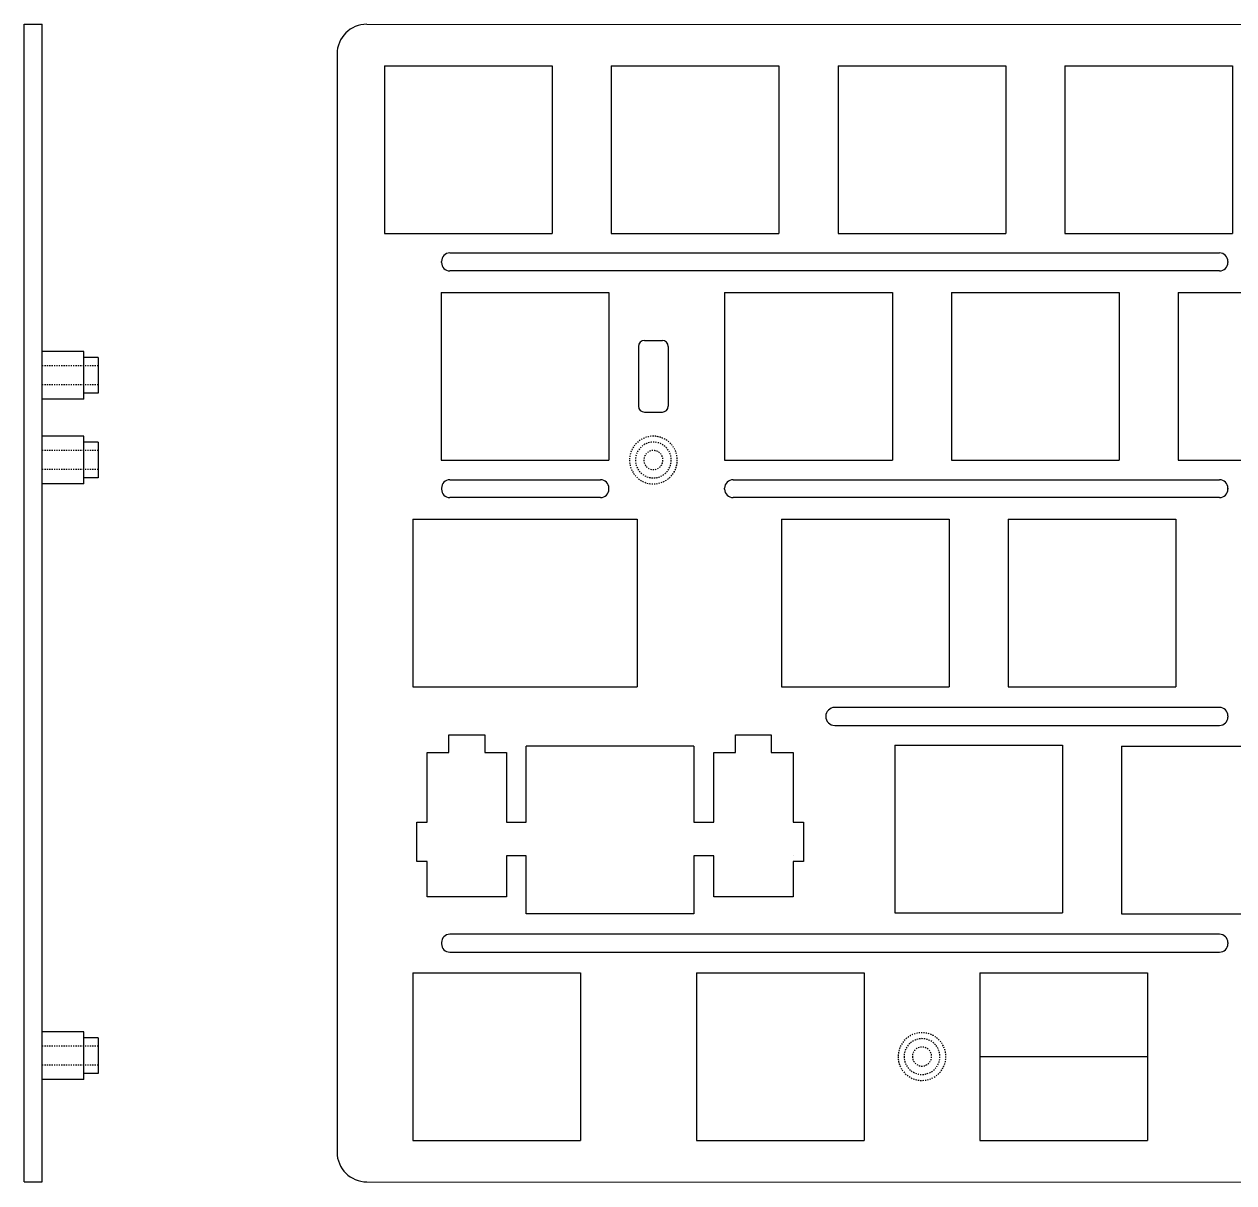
# Model space of a CAD drawing. Extents: x 1168 to 1833, y 1867 to 2135.
# Drawn here: x 1499.3 to 1600.6, y 2037.4 to 2134.4 of the extents above; entities that cross this region are included whole.
import ezdxf

# ---------------------------------------------------------------- set-up
doc = ezdxf.new("R2010")
doc.units = 0
doc.header["$MEASUREMENT"] = 0
for name, pattern in [('AI-Linetype-10', [0.2, 0.1, -0.1]), ('AI-Linetype-11', [0.2, 0.1, -0.1]), ('AI-Linetype-12', [0.2, 0.1, -0.1]), ('AI-Linetype-40', [0.2, 0.1, -0.1]), ('AI-Linetype-41', [0.2, 0.1, -0.1]), ('AI-Linetype-42', [0.2, 0.1, -0.1]), ('AI-Linetype-49', [0.2, 0.1, -0.1]), ('AI-Linetype-50', [0.2, 0.1, -0.1]), ('AI-Linetype-51', [0.2, 0.1, -0.1]), ('AI-Linetype-52', [0.2, 0.1, -0.1]), ('AI-Linetype-53', [0.2, 0.1, -0.1]), ('AI-Linetype-54', [0.2, 0.1, -0.1]), ('AI-Linetype-55', [0.2, 0.1, -0.1]), ('AI-Linetype-56', [0.2, 0.1, -0.1]), ('AI-Linetype-57', [0.2, 0.1, -0.1]), ('AI-Linetype-58', [0.2, 0.1, -0.1])]:
    doc.linetypes.add(name, pattern=pattern)
doc.layers.add('_U+56FE_U+5C42 1', color=7, linetype='Continuous')

msp = doc.modelspace()

# ---------------------------------------------------------------- linework, layer by layer
at = {"layer": '_U+56FE_U+5C42 1', "color": 7, "lineweight": 25}
for points in [[(1499.3, 2134.43), (1500.8, 2134.43)], [(1499.3, 2037.43), (1499.3, 2134.43)], [(1500.8, 2037.43), (1500.8, 2134.43)], [(1528.01, 2134.44), (1830.01, 2134.36)], [(1525.51, 2131.94), (1525.51, 2039.94)], [(1529.48, 2130.96), (1543.53, 2130.96)], [(1529.48, 2130.96), (1529.48, 2116.91)], [(1543.53, 2130.96), (1543.53, 2116.91)], [(1548.48, 2130.96), (1562.53, 2130.96)], [(1548.48, 2130.96), (1548.48, 2116.91)], [(1562.53, 2130.96), (1562.53, 2116.91)], [(1567.48, 2130.96), (1581.53, 2130.96)], [(1567.48, 2130.96), (1567.48, 2116.91)], [(1581.53, 2130.96), (1581.53, 2116.91)], [(1586.48, 2130.96), (1600.53, 2130.96)], [(1586.48, 2130.96), (1586.48, 2116.91)], [(1600.53, 2130.96), (1600.53, 2116.91)], [(1529.48, 2116.91), (1543.53, 2116.91)], [(1548.48, 2116.91), (1562.53, 2116.91)], [(1567.48, 2116.91), (1581.53, 2116.91)], [(1586.48, 2116.91), (1600.53, 2116.91)], [(1534.96, 2115.27), (1599.44, 2115.27)], [(1534.26, 2114.47), (1534.26, 2114.57)], [(1600.14, 2114.57), (1600.14, 2114.47)], [(1599.44, 2113.77), (1534.96, 2113.77)], [(1534.23, 2111.96), (1548.28, 2111.96)], [(1534.23, 2111.96), (1534.23, 2097.91)], [(1548.28, 2111.96), (1548.28, 2097.91)], [(1557.98, 2111.96), (1572.03, 2111.96)], [(1557.98, 2111.96), (1557.98, 2097.91)], [(1572.03, 2111.96), (1572.03, 2097.91)], [(1576.98, 2111.96), (1591.03, 2111.96)], [(1576.98, 2111.96), (1576.98, 2097.91)], [(1591.03, 2111.96), (1591.03, 2097.91)], [(1595.98, 2111.96), (1610.03, 2111.96)], [(1595.98, 2111.96), (1595.98, 2097.91)], [(1551.26, 2107.94), (1552.76, 2107.94)], [(1550.76, 2107.44), (1550.76, 2102.44)], [(1553.26, 2107.44), (1553.26, 2102.44)], [(1551.26, 2101.94), (1552.76, 2101.94)], [(1534.23, 2097.91), (1548.28, 2097.91)], [(1557.98, 2097.91), (1572.03, 2097.91)], [(1576.98, 2097.91), (1591.03, 2097.91)], [(1595.98, 2097.91), (1610.03, 2097.91)], [(1534.26, 2095.57), (1534.26, 2095.47)], [(1534.96, 2096.27), (1547.58, 2096.27)], [(1548.28, 2095.47), (1548.28, 2095.57)], [(1557.98, 2095.47), (1557.98, 2095.57)], [(1558.68, 2096.27), (1599.44, 2096.27)], [(1600.14, 2095.57), (1600.14, 2095.47)], [(1600.14, 2095.47), (1600.14, 2095.57)], [(1547.58, 2094.77), (1534.96, 2094.77)], [(1599.44, 2094.77), (1558.68, 2094.77)], [(1531.86, 2092.96), (1550.66, 2092.96)], [(1531.86, 2092.96), (1531.86, 2078.91)], [(1550.66, 2092.96), (1550.66, 2078.91)], [(1562.73, 2092.96), (1576.78, 2092.96)], [(1562.73, 2092.96), (1562.73, 2078.91)], [(1576.78, 2092.96), (1576.78, 2078.91)], [(1581.73, 2092.96), (1595.78, 2092.96)], [(1581.73, 2092.96), (1581.73, 2078.91)], [(1595.78, 2092.96), (1595.78, 2078.91)], [(1531.86, 2078.91), (1550.66, 2078.91)], [(1562.73, 2078.91), (1576.78, 2078.91)], [(1581.73, 2078.91), (1595.78, 2078.91)], [(1599.44, 2077.19), (1567.2, 2077.19)], [(1600.14, 2076.49), (1600.14, 2076.39)], [(1567.2, 2075.69), (1599.44, 2075.69)], [(1534.88, 2073.41), (1534.88, 2074.91)], [(1534.88, 2074.91), (1537.88, 2074.91)], [(1537.88, 2074.91), (1537.88, 2073.41)], [(1558.88, 2073.41), (1558.88, 2074.91)], [(1558.88, 2074.91), (1561.88, 2074.91)], [(1561.88, 2074.91), (1561.88, 2073.41)], [(1533.06, 2067.57), (1533.06, 2073.41)], [(1533.06, 2073.41), (1534.88, 2073.41)], [(1537.88, 2073.41), (1539.71, 2073.41)], [(1539.71, 2073.41), (1539.71, 2067.57)], [(1555.41, 2073.96), (1541.36, 2073.96)], [(1541.36, 2067.57), (1541.36, 2073.96)], [(1555.41, 2073.96), (1555.41, 2067.57)], [(1557.06, 2067.57), (1557.06, 2073.41)], [(1557.06, 2073.41), (1558.88, 2073.41)], [(1561.88, 2073.41), (1563.71, 2073.41)], [(1563.71, 2073.41), (1563.71, 2067.57)], [(1572.23, 2074.04), (1586.28, 2074.04)], [(1572.23, 2074.04), (1572.23, 2059.99)], [(1586.28, 2074.04), (1586.28, 2059.99)], [(1591.23, 2073.96), (1605.28, 2073.96)], [(1591.23, 2073.96), (1591.23, 2059.91)], [(1532.18, 2064.27), (1532.18, 2067.57)], [(1532.18, 2067.57), (1533.06, 2067.57)], [(1539.71, 2067.57), (1541.36, 2067.57)], [(1555.41, 2067.57), (1557.06, 2067.57)], [(1563.71, 2067.57), (1564.58, 2067.57)], [(1564.58, 2067.57), (1564.58, 2064.27)], [(1533.06, 2064.27), (1532.18, 2064.27)], [(1533.06, 2061.31), (1533.06, 2064.27)], [(1541.36, 2064.77), (1539.71, 2064.77)], [(1539.71, 2064.77), (1539.71, 2061.31)], [(1541.36, 2059.91), (1541.36, 2064.77)], [(1557.06, 2064.77), (1555.41, 2064.77)], [(1555.41, 2064.77), (1555.41, 2059.91)], [(1557.06, 2061.31), (1557.06, 2064.77)], [(1563.71, 2064.77), (1563.71, 2064.77)], [(1564.58, 2064.27), (1563.71, 2064.27)], [(1563.71, 2064.27), (1563.71, 2061.31)], [(1539.71, 2061.31), (1533.06, 2061.31)], [(1563.71, 2061.31), (1557.06, 2061.31)], [(1555.41, 2059.91), (1541.36, 2059.91)], [(1572.23, 2059.99), (1586.28, 2059.99)], [(1591.23, 2059.91), (1605.28, 2059.91)], [(1599.44, 2058.19), (1534.96, 2058.19)], [(1534.26, 2057.49), (1534.26, 2057.39)], [(1600.14, 2057.49), (1600.14, 2057.39)], [(1534.96, 2056.69), (1599.44, 2056.69)], [(1531.86, 2054.96), (1545.91, 2054.96)], [(1531.86, 2054.96), (1531.86, 2040.91)], [(1545.91, 2054.96), (1545.91, 2040.91)], [(1555.61, 2054.96), (1569.66, 2054.96)], [(1555.61, 2054.96), (1555.61, 2040.91)], [(1569.66, 2054.96), (1569.66, 2040.91)], [(1579.36, 2054.96), (1593.41, 2054.96)], [(1579.36, 2054.96), (1579.36, 2040.91)], [(1593.41, 2054.96), (1593.41, 2040.91)], [(1579.36, 2047.94), (1593.41, 2047.94)], [(1531.86, 2040.91), (1545.91, 2040.91)], [(1555.61, 2040.91), (1569.66, 2040.91)], [(1579.36, 2040.91), (1593.41, 2040.91)], [(1499.3, 2037.43), (1500.8, 2037.43)], [(1528.01, 2037.44), (1830.01, 2037.36)]]:
    msp.add_lwpolyline(points, dxfattribs=at)
at = {"layer": '_U+56FE_U+5C42 1', "color": 3, "lineweight": 25}
for points in [[(1504.3, 2107.02), (1500.8, 2107.02)], [(1504.3, 2103.02), (1504.3, 2107.02)], [(1505.5, 2106.52), (1504.3, 2106.52)], [(1505.5, 2106.52), (1505.5, 2103.52)], [(1504.3, 2103.02), (1500.8, 2103.02)], [(1505.5, 2103.52), (1504.3, 2103.52)], [(1504.3, 2099.92), (1500.8, 2099.92)], [(1504.3, 2099.92), (1500.8, 2099.92)], [(1504.3, 2095.92), (1504.3, 2099.92)], [(1504.3, 2095.92), (1504.3, 2099.92)], [(1505.5, 2099.42), (1504.3, 2099.42)], [(1505.5, 2099.42), (1505.5, 2096.42)], [(1504.3, 2095.92), (1500.8, 2095.92)], [(1504.3, 2095.92), (1500.8, 2095.92)], [(1505.5, 2096.42), (1504.3, 2096.42)], [(1504.3, 2050.02), (1500.8, 2050.02)], [(1504.3, 2050.02), (1500.8, 2050.02)], [(1504.3, 2046.02), (1504.3, 2050.02)], [(1504.3, 2046.02), (1504.3, 2050.02)], [(1505.5, 2049.52), (1504.3, 2049.52)], [(1505.5, 2049.52), (1505.5, 2046.52)], [(1504.3, 2046.02), (1500.8, 2046.02)], [(1504.3, 2046.02), (1500.8, 2046.02)], [(1505.5, 2046.52), (1504.3, 2046.52)]]:
    msp.add_lwpolyline(points, dxfattribs=at)
at = {"layer": '_U+56FE_U+5C42 1', "color": 3, "linetype": 'AI-Linetype-52', "lineweight": 25}
msp.add_lwpolyline([(1505.5, 2105.82), (1500.8, 2105.82)], dxfattribs=at)
at = {"layer": '_U+56FE_U+5C42 1', "color": 3, "linetype": 'AI-Linetype-51', "lineweight": 25}
msp.add_lwpolyline([(1505.5, 2104.22), (1500.8, 2104.22)], dxfattribs=at)
at = {"layer": '_U+56FE_U+5C42 1', "color": 3, "linetype": 'AI-Linetype-54', "lineweight": 25}
msp.add_lwpolyline([(1505.5, 2098.72), (1500.8, 2098.72)], dxfattribs=at)
at = {"layer": '_U+56FE_U+5C42 1', "color": 3, "linetype": 'AI-Linetype-56', "lineweight": 25}
msp.add_lwpolyline([(1505.5, 2098.72), (1500.8, 2098.72)], dxfattribs=at)
at = {"layer": '_U+56FE_U+5C42 1', "color": 3, "linetype": 'AI-Linetype-53', "lineweight": 25}
msp.add_lwpolyline([(1505.5, 2097.12), (1500.8, 2097.12)], dxfattribs=at)
at = {"layer": '_U+56FE_U+5C42 1', "color": 3, "linetype": 'AI-Linetype-55', "lineweight": 25}
msp.add_lwpolyline([(1505.5, 2097.12), (1500.8, 2097.12)], dxfattribs=at)
at = {"layer": '_U+56FE_U+5C42 1', "color": 3, "linetype": 'AI-Linetype-50', "lineweight": 25}
msp.add_lwpolyline([(1505.5, 2048.82), (1500.8, 2048.82)], dxfattribs=at)
at = {"layer": '_U+56FE_U+5C42 1', "color": 3, "linetype": 'AI-Linetype-58', "lineweight": 25}
msp.add_lwpolyline([(1505.5, 2048.82), (1500.8, 2048.82)], dxfattribs=at)
at = {"layer": '_U+56FE_U+5C42 1', "color": 3, "linetype": 'AI-Linetype-49', "lineweight": 25}
msp.add_lwpolyline([(1505.5, 2047.22), (1500.8, 2047.22)], dxfattribs=at)
at = {"layer": '_U+56FE_U+5C42 1', "color": 3, "linetype": 'AI-Linetype-57', "lineweight": 25}
msp.add_lwpolyline([(1505.5, 2047.22), (1500.8, 2047.22)], dxfattribs=at)
at = {"layer": '_U+56FE_U+5C42 1', "color": 7, "lineweight": 25}
for points in [[(1528.01, 2134.44), (1526.63, 2134.44), (1525.51, 2133.32), (1525.51, 2131.94)], [(1534.96, 2115.27), (1534.57, 2115.27), (1534.26, 2114.95), (1534.26, 2114.57)], [(1600.14, 2114.57), (1600.14, 2114.95), (1599.83, 2115.27), (1599.44, 2115.27)], [(1534.26, 2114.47), (1534.26, 2114.08), (1534.57, 2113.77), (1534.96, 2113.77)], [(1599.44, 2113.77), (1599.83, 2113.77), (1600.14, 2114.08), (1600.14, 2114.47)], [(1551.26, 2107.94), (1550.98, 2107.94), (1550.76, 2107.71), (1550.76, 2107.44)], [(1553.26, 2107.44), (1553.26, 2107.71), (1553.03, 2107.94), (1552.76, 2107.94)], [(1550.76, 2102.44), (1550.76, 2102.16), (1550.98, 2101.94), (1551.26, 2101.94)], [(1552.76, 2101.94), (1553.03, 2101.94), (1553.26, 2102.16), (1553.26, 2102.44)], [(1534.96, 2096.27), (1534.57, 2096.27), (1534.26, 2095.95), (1534.26, 2095.57)], [(1548.28, 2095.57), (1548.28, 2095.95), (1547.97, 2096.27), (1547.58, 2096.27)], [(1558.68, 2096.27), (1558.3, 2096.27), (1557.98, 2095.95), (1557.98, 2095.57)], [(1600.14, 2095.57), (1600.14, 2095.95), (1599.83, 2096.27), (1599.44, 2096.27)], [(1600.14, 2095.57), (1600.14, 2095.95), (1599.83, 2096.27), (1599.44, 2096.27)], [(1534.26, 2095.47), (1534.26, 2095.08), (1534.57, 2094.77), (1534.96, 2094.77)], [(1547.58, 2094.77), (1547.97, 2094.77), (1548.28, 2095.08), (1548.28, 2095.47)], [(1557.98, 2095.47), (1557.98, 2095.08), (1558.3, 2094.77), (1558.68, 2094.77)], [(1599.44, 2094.77), (1599.83, 2094.77), (1600.14, 2095.08), (1600.14, 2095.47)], [(1599.44, 2094.77), (1599.83, 2094.77), (1600.14, 2095.08), (1600.14, 2095.47)], [(1600.14, 2076.49), (1600.14, 2076.87), (1599.83, 2077.19), (1599.44, 2077.19)], [(1599.44, 2075.69), (1599.83, 2075.69), (1600.14, 2076), (1600.14, 2076.39)], [(1534.96, 2058.19), (1534.57, 2058.19), (1534.26, 2057.87), (1534.26, 2057.49)], [(1600.14, 2057.49), (1600.14, 2057.87), (1599.83, 2058.19), (1599.44, 2058.19)], [(1534.26, 2057.39), (1534.26, 2057), (1534.57, 2056.69), (1534.96, 2056.69)], [(1599.44, 2056.69), (1599.83, 2056.69), (1600.14, 2057), (1600.14, 2057.39)], [(1525.51, 2039.94), (1525.51, 2038.56), (1526.63, 2037.44), (1528.01, 2037.44)]]:
    msp.add_open_spline(points, degree=3, dxfattribs=at)
at = {"layer": '_U+56FE_U+5C42 1', "color": 3, "linetype": 'AI-Linetype-40', "lineweight": 25}
msp.add_open_spline([(1550.01, 2097.92), (1550.01, 2099.02), (1550.9, 2099.92), (1552.01, 2099.92), (1553.11, 2099.92), (1554.01, 2099.02), (1554.01, 2097.92), (1554.01, 2096.81), (1553.11, 2095.92), (1552.01, 2095.92), (1550.9, 2095.92), (1550.01, 2096.81), (1550.01, 2097.92), (1550.01, 2097.92), (1550.01, 2097.92), (1550.01, 2097.92)], degree=3, knots=[0, 0, 0, 0, 1, 1, 1, 2, 2, 2, 3, 3, 3, 4, 4, 4, 5, 5, 5, 5], dxfattribs=at)
at = {"layer": '_U+56FE_U+5C42 1', "color": 3, "linetype": 'AI-Linetype-41', "lineweight": 25}
msp.add_open_spline([(1550.51, 2097.92), (1550.51, 2098.75), (1551.18, 2099.42), (1552.01, 2099.42), (1552.84, 2099.42), (1553.51, 2098.75), (1553.51, 2097.92), (1553.51, 2097.09), (1552.84, 2096.42), (1552.01, 2096.42), (1551.18, 2096.42), (1550.51, 2097.09), (1550.51, 2097.92), (1550.51, 2097.92), (1550.51, 2097.92), (1550.51, 2097.92)], degree=3, knots=[0, 0, 0, 0, 1, 1, 1, 2, 2, 2, 3, 3, 3, 4, 4, 4, 5, 5, 5, 5], dxfattribs=at)
at = {"layer": '_U+56FE_U+5C42 1', "color": 3, "linetype": 'AI-Linetype-42', "lineweight": 25}
msp.add_open_spline([(1551.21, 2097.92), (1551.21, 2098.36), (1551.57, 2098.72), (1552.01, 2098.72), (1552.45, 2098.72), (1552.81, 2098.36), (1552.81, 2097.92), (1552.81, 2097.48), (1552.45, 2097.12), (1552.01, 2097.12), (1551.57, 2097.12), (1551.21, 2097.48), (1551.21, 2097.92), (1551.21, 2097.92), (1551.21, 2097.92), (1551.21, 2097.92)], degree=3, knots=[0, 0, 0, 0, 1, 1, 1, 2, 2, 2, 3, 3, 3, 4, 4, 4, 5, 5, 5, 5], dxfattribs=at)
at = {"layer": '_U+56FE_U+5C42 1', "color": 7, "lineweight": 25}
msp.add_open_spline([(1567.2, 2077.19), (1566.79, 2077.19), (1566.45, 2076.85), (1566.45, 2076.44), (1566.45, 2076.02), (1566.79, 2075.69), (1567.2, 2075.69)], degree=3, knots=[0, 0, 0, 0, 1, 1, 1, 2, 2, 2, 2], dxfattribs=at)
at = {"layer": '_U+56FE_U+5C42 1', "color": 3, "linetype": 'AI-Linetype-10', "lineweight": 25}
msp.add_open_spline([(1572.51, 2047.94), (1572.51, 2049.04), (1573.4, 2049.94), (1574.51, 2049.94), (1575.61, 2049.94), (1576.51, 2049.04), (1576.51, 2047.94), (1576.51, 2046.83), (1575.61, 2045.94), (1574.51, 2045.94), (1573.4, 2045.94), (1572.51, 2046.83), (1572.51, 2047.94), (1572.51, 2047.94), (1572.51, 2047.94), (1572.51, 2047.94)], degree=3, knots=[0, 0, 0, 0, 1, 1, 1, 2, 2, 2, 3, 3, 3, 4, 4, 4, 5, 5, 5, 5], dxfattribs=at)
at = {"layer": '_U+56FE_U+5C42 1', "color": 3, "linetype": 'AI-Linetype-11', "lineweight": 25}
msp.add_open_spline([(1573.01, 2047.94), (1573.01, 2048.77), (1573.68, 2049.44), (1574.51, 2049.44), (1575.34, 2049.44), (1576.01, 2048.77), (1576.01, 2047.94), (1576.01, 2047.11), (1575.34, 2046.44), (1574.51, 2046.44), (1573.68, 2046.44), (1573.01, 2047.11), (1573.01, 2047.94), (1573.01, 2047.94), (1573.01, 2047.94), (1573.01, 2047.94)], degree=3, knots=[0, 0, 0, 0, 1, 1, 1, 2, 2, 2, 3, 3, 3, 4, 4, 4, 5, 5, 5, 5], dxfattribs=at)
at = {"layer": '_U+56FE_U+5C42 1', "color": 3, "linetype": 'AI-Linetype-12', "lineweight": 25}
msp.add_open_spline([(1573.71, 2047.94), (1573.71, 2048.38), (1574.07, 2048.74), (1574.51, 2048.74), (1574.95, 2048.74), (1575.31, 2048.38), (1575.31, 2047.94), (1575.31, 2047.5), (1574.95, 2047.14), (1574.51, 2047.14), (1574.07, 2047.14), (1573.71, 2047.5), (1573.71, 2047.94), (1573.71, 2047.94), (1573.71, 2047.94), (1573.71, 2047.94)], degree=3, knots=[0, 0, 0, 0, 1, 1, 1, 2, 2, 2, 3, 3, 3, 4, 4, 4, 5, 5, 5, 5], dxfattribs=at)

doc.saveas('drawing.dxf')
